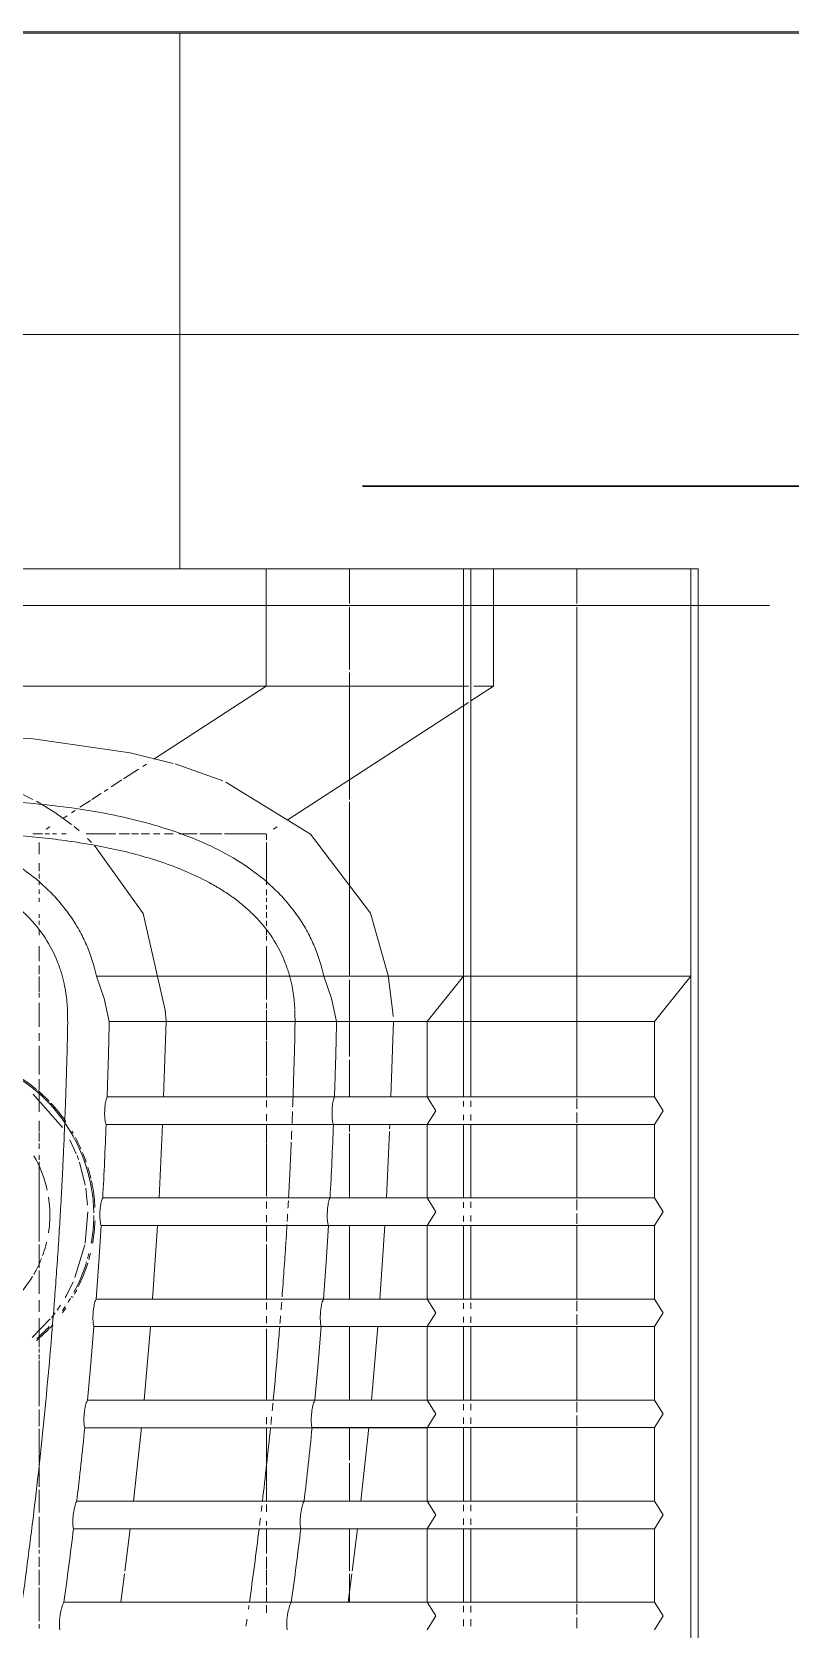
# Model space of a CAD drawing. Header units: millimetres. Extents: x -4000 to 187956, y -58990 to 162485.
# Drawn here: x 2877 to 3127, y 81073 to 81600 of the extents above; entities that cross this region are included whole.
import ezdxf

# ---------------------------------------------------------------- set-up
doc = ezdxf.new("R2010")
doc.units = ezdxf.units.MM
doc.linetypes.add('Grid Line', pattern=[2222.5, 1270, -317.5, 317.5, -317.5])
doc.linetypes.add('Grid Line 12_5mm', pattern=[2150, 1250, -300, 300, -300])
for name, color, linetype, lineweight in [('A-FLOR', 192, 'Continuous', 13), ('A-FLOR-PATT', 8, 'Continuous', 13), ('A-WALL', 113, 'Continuous', 13), ('P-SANR-FIXT', 6, 'Continuous', 9), ('S-GRID', 1, 'Continuous', 30)]:
    doc.layers.add(name, color=color, linetype=linetype, lineweight=lineweight)

# ---------------------------------------------------------------- blocks, each defined once
blk = doc.blocks.new('WCPan-SquattingPan-Vitra-ArkitektSeries-5952 - CMPX502N-V808-0_000')
at = {"layer": 'P-SANR-FIXT', "color": 250}
for p, q in [((250.56, 212.38), (-250.56, 212.38)), ((250.56, 212.38), (250.56, 77.95)), ((129.51, 77.95), (204.51, 77.95)), ((204.51, 77.95), (250.56, 77.95)), ((250.56, 77.95), (238.61, 63.05)), ((238.61, 63.05), (133.65, 63.05)), ((238.61, 38.12), (238.61, 63.05)), ((238.61, 38.12), (133, 38.12)), ((132.67, 29.03), (238.61, 29.03)), ((238.61, 4.77), (238.61, 29.03)), ((238.61, 4.77), (131.54, 4.77)), ((131.02, -4.33), (238.61, -4.33)), ((238.61, -28.59), (238.61, -4.33)), ((238.61, -28.59), (129.37, -28.59)), ((128.66, -37.68), (238.61, -37.68)), ((238.61, -61.94), (238.61, -37.68)), ((238.61, -61.94), (126.53, -61.94)), ((125.63, -71.04), (238.61, -71.04)), ((238.61, -95.3), (238.61, -71.04)), ((238.61, -95.3), (123, -95.3)), ((121.91, -104.39), (238.61, -104.39)), ((238.61, -128.65), (238.61, -104.39)), ((238.61, -128.65), (118.75, -128.65))]:
    blk.add_line(p, q, dxfattribs=at)
at = {"layer": 'P-SANR-FIXT', "color": 254}
for p, q in [((185.5, 212.38), (100, 212.38)), ((185.5, 212.38), (212.95, 212.38)), ((252.96, 212.38), (212.95, 212.38)), ((144.79, 147.23), (145.99, 148.01)), ((134.39, 140.46), (137.89, 142.74)), ((138.41, 143.08), (143.35, 146.29)), ((127.91, 136.25), (131, 138.26)), ((132.06, 138.94), (133.28, 139.74)), ((121.23, 131.9), (122.47, 132.7)), ((124.03, 133.72), (127.5, 135.98)), ((112.91, 126.48), (114.09, 127.25)), ((118.45, 130.09), (119.79, 130.96)), ((108.54, 124.95), (110.37, 124.95)), ((110.55, 118.22), (110.55, 122.09)), ((110.55, 112.66), (110.55, 115.3)), ((110.55, 110.19), (110.55, 111.74)), ((110.55, 108.09), (110.55, 109.41)), ((110.55, 105.19), (110.55, 106.57)), ((110.55, 102.5), (110.55, 103.79)), ((110.55, 97.22), (110.55, 98.43)), ((110.55, 94.98), (110.55, 96.22)), ((110.55, 91.5), (110.55, 93.34)), ((110.55, -90.59), (110.55, -83.11)), ((110.55, -99.03), (110.55, -91.6)), ((110.55, -110.64), (110.55, -100.47)), ((110.55, -112.6), (110.55, -111.39)), ((110.55, -116.92), (110.55, -113.71)), ((110.55, -123.01), (110.55, -117.95)), ((110.55, -134.93), (110.55, -123.75)), ((110.55, -137.32), (110.55, -135.93))]:
    blk.add_line(p, q, dxfattribs=at)
at = {"layer": 'P-SANR-FIXT', "color": 253}
for p, q in [((185.5, 173.73), (185.5, 212.38)), ((212.95, 212.38), (212.95, 200.97)), ((252.96, 212.38), (250.56, 212.38)), ((252.96, 63.24), (252.96, 212.38)), ((212.95, 199.81), (212.95, 179.2)), ((212.95, 178.22), (212.95, 136.25)), ((185.5, 173.73), (-122.39, 173.73)), ((148.41, 149.59), (185.5, 173.73)), ((109.67, 135.7), (113.41, 133.48)), ((115.6, 132.07), (121.25, 128.02)), ((212.95, 135.54), (212.95, 77.95)), ((122.1, 127.34), (123.77, 125.94)), ((126.56, 123.41), (127.89, 122.12)), ((110.55, 82.95), (110.55, 87.84)), ((110.55, 78.63), (110.55, 81.49)), ((110.55, 72.85), (110.55, 77.91)), ((212.95, 76.8), (212.95, 63.24)), ((110.55, 70.91), (110.55, 72.46)), ((110.55, 61.26), (110.55, 69.19)), ((110.55, 56.6), (110.55, 59.16)), ((212.95, 63.05), (212.95, 51.43)), ((252.96, 38.12), (252.96, 63.05)), ((110.55, 45.58), (110.55, 55.03)), ((212.95, 50.35), (212.95, 38.12)), ((110.55, 40.49), (110.55, 43.98)), ((110.55, 36.58), (110.55, 40.1)), ((110.55, 33.19), (110.55, 36.58)), ((252.96, 34.87), (252.96, 36.8)), ((252.96, 30.36), (252.96, 32.29)), ((110.55, 26.74), (110.55, 30.27)), ((110.55, 23.42), (110.55, 26.43)), ((212.95, 29.03), (212.95, 26.74)), ((252.96, 4.77), (252.96, 29.03)), ((110.55, 20.98), (110.55, 22.72)), ((212.95, 26.1), (212.95, 4.77)), ((110.55, 17.41), (110.55, 18.85)), ((252.96, 1.5), (252.96, 3.47)), ((212.95, -4.33), (212.95, -28.59)), ((252.96, -3.01), (252.96, -1.04)), ((252.96, -28.59), (252.96, -4.33)), ((110.55, -20.54), (110.55, -19.11)), ((110.55, -22.2), (110.55, -20.56)), ((110.55, -26.91), (110.55, -22.25)), ((110.55, -32.83), (110.55, -29)), ((252.96, -31.87), (252.96, -29.86)), ((110.55, -38.41), (110.55, -34.88)), ((252.96, -36.39), (252.96, -34.36)), ((110.55, -44.44), (110.55, -38.51)), ((212.95, -37.68), (212.95, -61.94)), ((252.96, -61.94), (252.96, -37.68)), ((110.55, -46.26), (110.55, -45)), ((110.55, -48.42), (110.55, -46.85)), ((110.55, -63.98), (110.55, -48.9)), ((252.96, -65.26), (252.96, -63.18)), ((110.55, -70.49), (110.55, -65.09)), ((252.96, -69.77), (252.96, -67.68)), ((110.55, -82.55), (110.55, -71.47)), ((212.95, -71.04), (212.95, -81.73)), ((252.96, -95.3), (252.96, -71.04)), ((212.95, -82.76), (212.95, -95.3)), ((252.96, -98.65), (252.96, -96.49)), ((212.95, -104.39), (212.95, -118.33)), ((252.96, -103.16), (252.96, -101)), ((252.96, -128.65), (252.96, -104.39)), ((212.95, -119.26), (212.95, -128.65)), ((252.96, -132.04), (252.96, -129.8)), ((252.96, -136.56), (252.96, -134.31))]:
    blk.add_line(p, q, dxfattribs=at)
at = {"layer": 'P-SANR-FIXT', "color": 252}
for p, q in [((113.41, 133.48), (115.6, 132.07)), ((250.56, 63.24), (250.56, 77.95)), ((152.47, 63.09), (151.63, 38.12)), ((250.56, 38.12), (250.56, 63.05)), ((250.56, 34.92), (250.56, 36.75)), ((250.56, 30.42), (250.56, 32.24)), ((151.27, 29.02), (150.15, 4.79)), ((250.56, 4.77), (250.56, 29.03)), ((110.55, -9.6), (110.55, 16.7)), ((250.56, 1.55), (250.56, 3.41)), ((149.63, -4.32), (148.01, -28.61)), ((250.56, -2.96), (250.56, -1.09)), ((250.56, -28.59), (250.56, -4.33)), ((110.55, -18.32), (110.55, -10.59)), ((250.56, -31.83), (250.56, -29.91)), ((250.56, -36.33), (250.56, -34.41)), ((147.31, -37.71), (145.19, -61.94)), ((250.56, -61.94), (250.56, -37.68)), ((250.56, -65.21), (250.56, -63.23)), ((250.56, -69.72), (250.56, -67.73)), ((144.31, -71.03), (141.71, -95.3)), ((250.56, -95.3), (250.56, -71.04)), ((250.56, -98.6), (250.56, -96.54)), ((140.63, -104.4), (138.87, -118.43)), ((250.56, -103.11), (250.56, -101.04)), ((250.56, -128.65), (250.56, -104.39)), ((138.76, -119.27), (137.5, -128.65)), ((250.56, -131.99), (250.56, -129.85)), ((250.56, -136.51), (250.56, -134.35))]:
    blk.add_line(p, q, dxfattribs=at)
at = {"layer": 'P-SANR-FIXT', "color": 253, "flags": 128}
blk.add_lwpolyline([(55.54, 153.68), (65.64, 151.75), (97.11, 142.05), (108.53, 136.34)], dxfattribs=at)
at = {"layer": 'P-SANR-FIXT', "color": 252, "flags": 128}
blk.add_lwpolyline([(128.89, 121.12), (144.85, 98.72), (152.19, 66.81), (152.46, 63.28)], dxfattribs=at)
at = {"layer": 'P-SANR-FIXT', "color": 250, "flags": 128}
for points in [[(133.65, 63.05), (131.99, 70.57), (129.51, 77.95)], [(238.61, 29.03), (241.4, 33.57), (238.61, 38.12)], [(238.61, -4.33), (241.4, 0.22), (238.61, 4.77)], [(129.37, -28.59), (130.24, -16.46), (131.02, -4.33)], [(238.61, -37.68), (241.4, -33.13), (238.61, -28.59)], [(126.53, -61.94), (127.64, -49.82), (128.66, -37.68)], [(238.61, -71.04), (241.4, -66.49), (238.61, -61.94)], [(238.61, -104.39), (241.4, -99.84), (238.61, -95.3)], [(238.61, -137.74), (241.4, -133.2), (238.61, -128.65)]]:
    blk.add_lwpolyline(points, dxfattribs=at)
at = {"layer": 'P-SANR-FIXT', "color": 250}
for points, knots in [([(129.51, 77.95), (128.74, 81.46), (127.07, 86.68), (123.84, 93.23), (120.89, 97.97), (117.48, 102.37), (112.51, 107.69), (105.49, 113.48), (96.06, 119.21), (86.05, 123.75), (75.88, 127.3), (65.19, 130.16), (54.55, 132.3), (45.28, 133.69), (39.49, 134.36), (37.4, 134.58)], [0, 0, 0, 0, 0.0714286, 0.1071429, 0.1428571, 0.1785714, 0.2142857, 0.2857143, 0.3571429, 0.4285714, 0.5, 0.5714286, 0.6428571, 0.7142857, 0.7545724, 0.7545724, 0.7545724, 0.7545724]), ([(37.47, 123.56), (39.35, 123.35), (44.14, 122.78), (51.71, 121.64), (60.17, 120.01), (68.57, 117.97), (76.78, 115.45), (84.8, 112.37), (91.35, 109.16), (96.35, 106.18), (99.91, 103.74), (103.38, 100.99), (107.85, 96.84), (112.84, 90.74), (116.21, 84.15), (117.97, 79.09), (118.88, 75.48), (119.45, 72.3), (119.77, 69.47), (119.93, 66.83), (119.98, 64.71), (119.99, 63.03), (119.99, 62.01), (119.98, 61.16), (119.97, 60.06), (119.93, 58.25), (119.86, 55.26), (119.75, 51.42), (119.64, 47.54), (119.53, 44.03), (119.42, 40.71), (119.29, 36.98), (119.11, 31.92), (118.92, 26.93), (118.73, 22.47), (118.58, 19.03), (118.44, 16.16), (118.31, 13.45), (118.19, 10.96), (118.07, 8.66), (117.96, 6.69), (117.85, 4.57), (117.69, 1.79), (117.49, -1.72), (117.23, -5.98), (116.95, -10.31), (116.66, -14.74), (116.26, -20.61), (115.51, -30.84), (114.35, -45.2), (112.27, -68.07), (109.21, -96.69), (105.5, -125.36), (102.12, -148.02), (99.36, -165), (96.36, -181.94), (93.51, -196.84), (91.28, -207.81), (89.79, -214.88), (88.65, -220.17), (87.48, -225.47), (86.49, -229.85), (85.66, -233.44), (84.91, -236.67), (84.11, -240.05), (83.22, -243.76), (82.25, -247.78), (81.22, -251.94), (80.18, -256.07), (79.26, -259.65), (78.18, -263.8), (76.91, -268.61), (75.82, -272.63), (74.96, -275.78), (74.1, -278.92), (73.15, -282.36), (72.21, -285.67), (71.41, -288.37), (70.37, -291.52), (69.25, -294.43), (68.05, -296.98), (67.13, -298.69), (66.09, -300.32), (64.44, -302.55), (61.91, -305.27), (58.14, -308.26), (54.39, -310.43), (51.04, -311.95), (47.42, -313.32), (42.84, -314.6), (38.95, -315.26), (36.94, -315.51), (36.67, -315.54)], [0.064045, 0.064045, 0.064045, 0.064045, 0.0735294, 0.0882353, 0.1029412, 0.1176471, 0.1323529, 0.1470588, 0.1617647, 0.1691176, 0.1764706, 0.1838235, 0.1911765, 0.2058824, 0.2205882, 0.2279412, 0.2352941, 0.2426471, 0.25, 0.2573529, 0.2647059, 0.2683824, 0.2720588, 0.2738971, 0.2757353, 0.2794118, 0.2830882, 0.2867647, 0.2904412, 0.2922794, 0.2941176, 0.2977941, 0.3014706, 0.3088235, 0.3161765, 0.3235294, 0.3308824, 0.3382353, 0.3455882, 0.3492647, 0.3529412, 0.3566176, 0.3602941, 0.3676471, 0.375, 0.3823529, 0.3897059, 0.3970588, 0.4117647, 0.4411765, 0.4705882, 0.5294118, 0.5882353, 0.6176471, 0.6470588, 0.6764706, 0.7058824, 0.7242647, 0.7334559, 0.7426471, 0.7518382, 0.7610294, 0.765625, 0.7702206, 0.7794118, 0.7886029, 0.7977941, 0.8069853, 0.8115809, 0.8161765, 0.8207721, 0.8253676, 0.8299632, 0.832261, 0.8345588, 0.8391544, 0.84375, 0.8483456, 0.8529412, 0.8621324, 0.8667279, 0.8713235, 0.8759191, 0.8805147, 0.8897059, 0.8988971, 0.9080882, 0.9126838, 0.9172794, 0.9264706, 0.9356618, 0.9370962, 0.9370962, 0.9370962, 0.9370962]), ([(133, 38.12), (133.02, 38.49), (133.05, 39.59), (133.13, 41.91), (133.21, 44.37), (133.3, 47.23), (133.41, 50.94), (133.53, 55.18), (133.61, 58.72), (133.65, 60.9), (133.65, 62.09), (133.65, 62.73), (133.65, 63.05)], [0, 0, 0, 0, 0.125, 0.25, 0.3125, 0.375, 0.5, 0.625, 0.75, 0.875, 0.9375, 1, 1, 1, 1]), ([(133, 38.12), (132.92, 37.97), (132.77, 37.58), (132.49, 36.52), (132.24, 34.77), (132.15, 32.41), (132.3, 30.29), (132.53, 29.34), (132.67, 29.03)], [0, 0, 0, 0, 0.1, 0.2, 0.4, 0.6, 0.8, 1, 1, 1, 1]), ([(131.54, 4.77), (131.46, 4.61), (131.3, 4.22), (131.07, 3.43), (130.89, 2.48), (130.69, 1.04), (130.57, -0.93), (130.67, -3.06), (130.88, -4.01), (131.02, -4.33)], [0, 0, 0, 0, 0.1, 0.2, 0.3, 0.4, 0.6, 0.8, 1, 1, 1, 1]), ([(129.37, -28.59), (129.28, -28.74), (129.12, -29.13), (128.88, -29.92), (128.67, -30.87), (128.44, -32.31), (128.29, -34.28), (128.34, -36.41), (128.54, -37.37), (128.66, -37.68)], [0, 0, 0, 0, 0.1, 0.2, 0.3, 0.4, 0.6, 0.8, 1, 1, 1, 1]), ([(126.53, -61.94), (126.43, -62.1), (126.26, -62.48), (126, -63.27), (125.78, -64.22), (125.52, -65.66), (125.32, -67.62), (125.34, -69.76), (125.51, -70.72), (125.63, -71.04)], [0, 0, 0, 0, 0.1, 0.2, 0.3, 0.4, 0.6, 0.8, 1, 1, 1, 1]), ([(123, -95.3), (122.9, -95.45), (122.72, -95.84), (122.45, -96.62), (122.2, -97.57), (121.92, -99), (121.68, -100.97), (121.65, -103.11), (121.8, -104.07), (121.91, -104.39)], [0, 0, 0, 0, 0.1, 0.2, 0.3, 0.4, 0.6, 0.8, 1, 1, 1, 1]), ([(118.75, -128.65), (118.65, -128.81), (118.46, -129.19), (118.17, -129.97), (117.9, -130.92), (117.66, -131.99), (117.47, -133.13), (117.28, -134.67), (117.21, -136.46), (117.34, -137.43), (117.45, -137.74)], [0, 0, 0, 0, 0.1, 0.2, 0.3, 0.4, 0.5, 0.6, 0.8, 1, 1, 1, 1])]:
    blk.add_open_spline(points, degree=3, knots=knots, dxfattribs=at)
for points in [[(131.54, 4.77), (131.77, 8.86), (132.17, 16.89), (132.51, 24.93), (132.67, 29.03)], [(123, -95.3), (123.47, -91.26), (124.37, -83.17), (125.22, -75.08), (125.63, -71.04)], [(118.75, -128.65), (119.31, -124.61), (120.4, -116.53), (121.42, -108.44), (121.91, -104.39)]]:
    blk.add_open_spline(points, degree=3, dxfattribs=at)
blk = doc.blocks.new('CMF2_NHAXUONG_A_rvt-1-0_000')
at = {"layer": 'A-FLOR-PATT', "lineweight": 9}
h = blk.add_hatch(dxfattribs=at)
h.set_pattern_fill('FP_26', color=252, style=0, pattern_type=2)
h.set_pattern_definition([(270, (159525.1, 137899.7), (600, 4e-14), []), (0, (159525.1, 137899.7), (0, 600), [])])
h.paths.add_polyline_path([(153350, 499.64), (154799.88, 499.64), (154799.88, 5749.54), (153550, 5749.54), (153550, 4899.28), (153349.79, 4899.28), (153349.99, 751.94)])
h.paths.add_polyline_path([(160850.16, 499.64), (165000, 499.64), (165000, 999.28), (165499.79, 999.28), (165499.79, 1749.49), (160850.16, 1749.49), (160850.16, 751.94)])
h.paths.add_polyline_path([(161612.4, 692.63), (161106.49, 692.63), (161106.49, 1295.25), (161612.4, 1295.25), (161612.4, 751.94)])
h.paths.add_polyline_path([(162656.18, 692.63), (162150.27, 692.63), (162150.27, 1295.25), (162656.18, 1295.25), (162656.18, 751.94)])
h.paths.add_polyline_path([(164268.71, 692.63), (164268.71, 1295.25), (164774.62, 1295.25), (164774.62, 692.63)])
h.paths.add_polyline_path([(163221.93, 692.63), (163221.93, 1295.25), (163727.84, 1295.25), (163727.84, 692.63)])
h.paths.add_polyline_path([(153537.16, 761.69), (153537.16, 1267.6), (154139.79, 1267.6), (154139.79, 761.69), (153612.16, 761.69)])
h.paths.add_polyline_path([(153537.16, 1846.69), (153537.16, 2352.6), (154139.79, 2352.6), (154139.79, 1846.69), (153612.16, 1846.69)])
h.paths.add_polyline_path([(154139.79, 2871.7), (153537.16, 2871.7), (153537.16, 3377.61), (154139.79, 3377.61), (154139.79, 2942)])
h.paths.add_polyline_path([(162682.15, 3699.39), (165499.79, 3699.39), (165499.79, 4949.58), (162649.89, 4949.58), (162649.89, 3699.39)])
h.paths.add_polyline_path([(154139.79, 3896.7), (153537.16, 3896.7), (153537.16, 4402.61), (154139.79, 4402.04), (154139.79, 3964.03)])
h.paths.add_polyline_path([(163957.63, 4154.6), (163821.93, 4154.6), (163821.93, 4757.22), (164327.84, 4757.22), (164327.84, 4154.6), (164099.33, 4154.6)])
h.paths.add_polyline_path([(164771.93, 4154.6), (164771.93, 4757.22), (165277.84, 4757.22), (165277.84, 4154.6), (164949.66, 4154.6)])
h.paths.add_polyline_path([(153895.61, 4921.7), (153737.16, 4921.7), (153737.16, 5427.61), (154339.79, 5427.61), (154339.79, 4921.7), (154179.05, 4921.7)])
h.paths.add_polyline_path([(78549.79, 5349.52), (80774.79, 5349.52), (80774.79, 6362.02), (78549.79, 6362.02), (78549.79, 5424.09)])
h.paths.add_polyline_path([(80974.79, 5349.52), (82224.79, 5349.52), (82224.79, 7249.52), (80974.79, 7249.52), (80974.79, 5424.09)])
h.paths.add_polyline_path([(80587.16, 5565.67), (79984.54, 5565.67), (79984.54, 6071.58), (80587.16, 6071.58), (80587.16, 5716.1)])
h.paths.add_polyline_path([(81335.71, 5565.67), (81163.49, 5565.67), (81163.49, 6071.58), (81766.12, 6071.58), (81766.12, 5565.67), (81619.15, 5565.67)])
h.paths.add_polyline_path([(81163.49, 6528.17), (81163.49, 7034.08), (81766.12, 7034.08), (81766.12, 6528.17), (81619.15, 6528.17)])
h.paths.add_polyline_path([(556.14, 15799.64), (4199.78, 15799.64), (4199.78, 17049.64), (499.79, 17049.64), (499.79, 15799.64)])
h.paths.add_polyline_path([(1621.83, 15990.17), (1621.83, 16592.79), (2127.74, 16592.79), (2127.74, 15990.17), (1689.88, 15990.17)])
h.paths.add_polyline_path([(2681.91, 15990.17), (2546.83, 15990.17), (2546.83, 16592.79), (3052.74, 16592.79), (3052.74, 15990.17), (2823.63, 15990.17)])
h.paths.add_polyline_path([(3673.95, 15990.17), (3471.83, 15990.17), (3471.83, 16592.79), (3977.74, 16592.79), (3977.74, 15990.17), (3815.66, 15990.17)])
h.paths.add_polyline_path([(4199.78, 18499.58), (4199.78, 19749.58), (499.79, 19749.58), (499.79, 18499.58), (3957.38, 18499.58)])
h.paths.add_polyline_path([(2546.83, 18954.69), (2546.83, 19557.32), (3052.74, 19557.32), (3052.74, 18954.69), (2823.63, 18954.69)])
h.paths.add_polyline_path([(1973.32, 18954.69), (1621.83, 18954.69), (1621.83, 19557.32), (2127.74, 19557.32), (2127.74, 18954.69)])
h.paths.add_polyline_path([(1202.74, 18954.69), (696.83, 18954.69), (696.83, 19557.32), (1202.74, 19557.32), (1202.74, 19148.52)])
h.paths.add_polyline_path([(1689.88, 19949.58), (4199.78, 19949.58), (4199.78, 21199.58), (499.79, 21199.58), (499.79, 19949.58), (1123.01, 19949.58)])
h.paths.add_polyline_path([(696.83, 20137.56), (696.83, 20740.19), (1202.74, 20740.19), (1202.74, 20137.56), (839.57, 20137.56)])
h.paths.add_polyline_path([(3471.83, 20137.56), (3471.83, 20740.19), (3977.74, 20740.19), (3977.74, 20137.56), (3673.95, 20137.56)])
h.paths.add_polyline_path([(2127.74, 20137.56), (1621.83, 20137.56), (1621.83, 20740.19), (2127.74, 20740.19), (2127.74, 20170.56)])
h.paths.add_polyline_path([(3052.74, 20137.56), (2546.83, 20137.56), (2546.83, 20740.19), (3052.74, 20740.19), (3052.74, 20170.56)])
h.paths.add_polyline_path([(163249.04, 76099.64), (165500.21, 76099.64), (165500.21, 77349.64), (161850.21, 77349.64), (161850.21, 76099.64), (162682.15, 76099.64)])
h.paths.add_polyline_path([(1689.88, 76099.64), (4149.79, 76099.64), (4149.79, 77349.64), (499.79, 77349.64), (499.79, 76099.64), (1123.01, 76099.64)])
h.paths.add_polyline_path([(2590.58, 76552.26), (2590.58, 77154.88), (3096.49, 77154.88), (3096.49, 76552.26), (2681.91, 76552.26)])
h.paths.add_polyline_path([(1831.6, 76552.26), (1653.08, 76552.26), (1653.08, 77154.88), (2158.99, 77154.88), (2158.99, 76552.26), (1973.32, 76552.26)])
h.paths.add_polyline_path([(715.58, 76552.26), (715.58, 77154.88), (1221.49, 77154.88), (1221.49, 76552.26), (839.57, 76552.26)])
h.paths.add_polyline_path([(3815.66, 76552.26), (3528.08, 76552.26), (3528.08, 77154.88), (4033.99, 77154.88), (4033.99, 76552.26), (3957.38, 76552.26)])
h.paths.add_polyline_path([(163957.63, 76557.26), (163881.01, 76557.26), (163881.01, 77159.88), (164386.92, 77159.88), (164386.92, 76557.26), (164099.33, 76557.26)])
h.paths.add_polyline_path([(165091.39, 76557.26), (164797.26, 76557.26), (164797.26, 77159.88), (165303.17, 77159.88), (165303.17, 76557.26), (165233.11, 76557.26)])
h.paths.add_polyline_path([(162257, 76557.26), (162047.26, 76557.26), (162047.26, 77159.88), (162553.17, 77159.88), (162553.17, 76557.26), (162398.7, 76557.26)])
h.paths.add_polyline_path([(162968.51, 76557.26), (162968.51, 77159.88), (163474.42, 77159.88), (163474.42, 76557.26), (163107.31, 76557.26)])
h.paths.add_polyline_path([(499.79, 77549.64), (4149.79, 77549.64), (4149.79, 78799.69), (499.79, 78799.69), (499.79, 77842.41)])
h.paths.add_polyline_path([(165500.21, 77549.64), (165500.21, 78799.64), (161850.21, 78799.64), (161850.21, 77549.64), (164949.66, 77549.64)])
h.paths.add_polyline_path([(715.58, 77737.63), (715.58, 78340.25), (1221.49, 78340.25), (1221.49, 77737.63), (839.57, 77737.63)])
h.paths.add_polyline_path([(1653.08, 77737.63), (1653.08, 78340.25), (2158.99, 78340.25), (2158.99, 77737.63), (1689.88, 77737.63)])
h.paths.add_polyline_path([(2590.58, 77737.63), (2590.58, 78340.25), (3096.49, 78340.25), (3096.49, 77737.63), (2681.91, 77737.63)])
h.paths.add_polyline_path([(165233.11, 77742.62), (164778.51, 77742.62), (164778.51, 78345.25), (165284.42, 78345.25), (165284.42, 77742.62)])
h.paths.add_polyline_path([(162903.51, 77742.62), (162903.51, 78345.25), (163409.42, 78345.25), (163409.42, 77742.62), (162965.59, 77742.62)])
h.paths.add_polyline_path([(164346.92, 77742.62), (163841.01, 77742.62), (163841.01, 78345.25), (164346.92, 78345.25), (164346.92, 77842.41)])
h.paths.add_polyline_path([(161850.21, 80349.64), (165500.21, 80349.64), (165499.79, 81099.2), (165000, 81099.2), (165000, 81599.64), (161850.21, 81599.64), (161850.21, 80762.51)])
h.paths.add_polyline_path([(4149.79, 80349.64), (4149.79, 81599.55), (1000, 81599.55), (1000, 81099.2), (499.79, 81099.2), (500, 80350.4), (3957.38, 80349.68)])
h.paths.add_polyline_path([(163107.31, 80794.78), (162972.26, 80794.78), (162972.26, 81397.4), (163478.17, 81397.4), (163478.17, 80794.78), (163249.04, 80794.78)])
h.paths.add_polyline_path([(164398.17, 80794.78), (163892.26, 80794.78), (163892.26, 81397.4), (164398.17, 81397.4), (164398.17, 81054.52)])
h.paths.add_polyline_path([(162556.92, 80806.9), (162051.01, 80806.9), (162051.01, 81409.52), (162556.92, 81409.52), (162556.92, 80908.51)])
h.paths.add_polyline_path([(2965.35, 80820.03), (2515.58, 80820.03), (2515.58, 81422.65), (3021.49, 81422.65), (3021.49, 80820.03)])
h.paths.add_polyline_path([(1973.32, 80820.03), (1595.58, 80820.03), (1595.58, 81422.65), (2101.49, 81422.65), (2101.49, 80820.03)])
h.paths.add_polyline_path([(3448.08, 80820.03), (3448.08, 81422.65), (3953.99, 81422.65), (3953.99, 80820.03), (3532.22, 80820.03)])
h.paths.add_polyline_path([(85450, 134849.41), (87450, 134849.41), (87450, 135849.41), (85450, 135849.41), (85450, 135076.24)])
h.paths.add_polyline_path([(83319.78, 134849.41), (85250, 134849.41), (85250, 135849.41), (83250, 135849.41), (83250, 134849.41)])
h.paths.add_polyline_path([(85020.39, 135046.45), (84644.32, 135046.45), (84644.32, 135552.36), (85246.95, 135552.36), (85246.95, 135046.45)])
h.paths.add_polyline_path([(85862.19, 135048.95), (85862.19, 135554.86), (86464.82, 135554.86), (86464.82, 135048.95), (86154.14, 135048.95)])
h.paths.add_polyline_path([(11893.62, 135099.65), (12449.79, 135099.65), (12449.79, 140699.64), (11199.68, 140699.64), (11199.68, 135099.65), (11326.75, 135099.65)])
h.paths.add_polyline_path([(153549.79, 135099.75), (154799.68, 135099.75), (154799.68, 140699.64), (153549.79, 140699.64), (153549.79, 136244.28)])
h.paths.add_polyline_path([(11659.54, 135313.72), (11659.54, 135819.63), (12262.16, 135819.63), (12262.16, 135313.72), (11893.62, 135313.72)])
h.paths.add_polyline_path([(153895.61, 135313.72), (153742.07, 135313.72), (153742.07, 135819.63), (154344.69, 135819.63), (154344.69, 135313.72), (154037.33, 135313.72)])
h.paths.add_polyline_path([(163815.91, 135999.54), (165500.12, 135999.54), (165500.12, 137249.82), (162649.79, 137249.82), (162649.79, 135999.54)])
h.paths.add_polyline_path([(2823.63, 135999.54), (3349.79, 135999.54), (3349.79, 137249.81), (499.88, 137249.81), (499.88, 135999.54), (1689.88, 135999.54)])
h.paths.add_polyline_path([(1671.83, 136187.79), (1671.83, 136790.41), (2177.74, 136790.41), (2177.74, 136187.79), (1689.88, 136187.79)])
h.paths.add_polyline_path([(721.83, 136187.79), (721.83, 136790.41), (1227.74, 136790.41), (1227.74, 136187.79)])
h.paths.add_polyline_path([(164771.83, 136192.96), (164771.83, 136795.59), (165277.74, 136795.59), (165277.74, 136192.96), (164949.66, 136192.96)])
h.paths.add_polyline_path([(163821.83, 136192.96), (163821.83, 136795.59), (164327.74, 136795.59), (164327.74, 136192.96)])
h.paths.add_polyline_path([(12177.05, 136247.06), (11659.54, 136247.06), (11659.54, 136752.97), (12262.16, 136752.97), (12262.16, 136247.06)])
h.paths.add_polyline_path([(154037.33, 136247.06), (153742.07, 136247.06), (153742.07, 136752.97), (154344.69, 136752.97), (154344.69, 136247.06), (154179.05, 136247.06)])
h.paths.add_polyline_path([(12177.05, 137180.39), (11659.54, 137180.39), (11659.54, 137686.3), (12262.16, 137686.3), (12262.16, 137180.39)])
h.paths.add_polyline_path([(154179.05, 137180.39), (153742.07, 137180.39), (153742.07, 137686.3), (154344.69, 137686.3), (154344.69, 137180.39)])
h.paths.add_polyline_path([(12262.16, 138113.72), (11659.54, 138113.72), (11659.54, 138619.63), (12262.16, 138619.63), (12262.16, 138288.34)])
h.paths.add_polyline_path([(154344.69, 138113.72), (153742.07, 138113.72), (153742.07, 138619.63), (154344.69, 138619.63), (154344.69, 138142.34)])
h.paths.add_polyline_path([(12262.16, 139047.05), (11659.54, 139047.05), (11659.54, 139552.96), (12262.16, 139552.96), (12262.16, 139164.37)])
h.paths.add_polyline_path([(154179.05, 139047.05), (153742.07, 139047.05), (153742.07, 139552.96), (154344.69, 139552.96), (154344.69, 139047.05)])
h.paths.add_polyline_path([(165500.37, 139449.5), (165500.37, 140699.66), (161049.79, 140699.66), (161049.79, 139449.5), (164949.66, 139449.5)])
h.paths.add_polyline_path([(499.79, 139449.73), (4949.79, 139449.74), (4949.79, 139699.28), (4900, 139699.28), (4900, 140699.64), (1000, 140699.64), (1000, 140199.28), (499.79, 140199.28)])
h.paths.add_polyline_path([(161690.13, 139909.76), (161331.63, 139909.76), (161331.63, 140512.38), (161837.54, 140512.38), (161837.54, 139909.76), (161831.85, 139909.76)])
h.paths.add_polyline_path([(163390.76, 139909.76), (163287.88, 139909.76), (163287.88, 140512.38), (163793.79, 140512.38), (163793.79, 139909.76), (163532.48, 139909.76)])
h.paths.add_polyline_path([(162812.75, 139909.76), (162306.83, 139909.76), (162306.83, 140512.38), (162812.75, 140512.38), (162812.75, 140040.4)])
h.paths.add_polyline_path([(164777.52, 139909.76), (164271.61, 139909.76), (164271.61, 140512.38), (164777.52, 140512.38), (164777.52, 140040.4)])
h.paths.add_polyline_path([(1727.96, 139915.76), (1222.05, 139915.76), (1222.05, 140518.38), (1727.96, 140518.38), (1727.96, 140040.4)])
h.paths.add_polyline_path([(3181.83, 139915.76), (3181.83, 140518.38), (3687.74, 140518.38), (3687.74, 139915.76), (3248.79, 139915.76)])
h.paths.add_polyline_path([(2398.48, 139915.76), (2171.83, 139915.76), (2171.83, 140518.38), (2677.74, 140518.38), (2677.74, 139915.76), (2540.2, 139915.76)])
h.paths.add_polyline_path([(4171.83, 139915.76), (4171.83, 140518.38), (4677.74, 140518.38), (4677.74, 139915.76), (4240.82, 139915.76)])
h.paths.add_polyline_path([(12262.16, 139980.38), (11659.54, 139980.38), (11659.54, 140486.29), (12262.16, 140486.29), (12262.16, 140040.4)])
h.paths.add_polyline_path([(154344.69, 139980.38), (153742.07, 139980.38), (153742.07, 140486.29), (154344.69, 140486.29), (154344.69, 140040.4)])
at = {"layer": 'A-FLOR', "color": 93, "lineweight": 15}
for p, q in [((2325, 81599.55), (3225, 81599.55)), ((3021.49, 81288.22), (3021.49, 81273.51)), ((3021.49, 81273.33), (3021.49, 81248.4)), ((3021.49, 81247.07), (3021.49, 81245.15)), ((3021.49, 81242.57), (3021.49, 81240.64)), ((3021.49, 81239.3), (3021.49, 81215.04)), ((3021.49, 81213.74), (3021.49, 81211.78)), ((3021.49, 81209.24), (3021.49, 81207.27)), ((3021.49, 81205.95), (3021.49, 81181.69)), ((3021.49, 81180.41), (3021.49, 81178.4)), ((3021.49, 81175.91), (3021.49, 81173.89)), ((3021.49, 81172.59), (3021.49, 81148.33)), ((3021.49, 81147.1), (3021.49, 81145.02)), ((3021.49, 81142.59), (3021.49, 81140.5)), ((3021.49, 81139.24), (3021.49, 81114.98)), ((3021.49, 81113.78), (3021.49, 81111.63)), ((3021.49, 81109.28), (3021.49, 81107.11)), ((3021.49, 81105.88), (3021.49, 81081.62)), ((3021.49, 81080.47), (3021.49, 81078.24)), ((3021.49, 81075.97), (3021.49, 81073.72))]:
    blk.add_line(p, q, dxfattribs=at)
at = {"layer": 'A-FLOR', "color": 94, "lineweight": 15}
for p, q in [((3225, 81599.55), (2325, 81599.55)), ((2515.58, 81422.65), (3021.49, 81422.65)), ((3021.49, 81422.65), (3021.49, 81288.22))]:
    blk.add_line(p, q, dxfattribs=at)
at = {"layer": 'A-FLOR', "color": 71, "lineweight": 15}
for p, q in [((3021.49, 81422.65), (2868.54, 81422.65)), ((3021.49, 81273.51), (3021.49, 81422.65)), ((3021.49, 81248.4), (3021.49, 81273.33)), ((3021.49, 81245.15), (3021.49, 81247.07)), ((3021.49, 81240.64), (3021.49, 81242.57)), ((3021.49, 81215.04), (3021.49, 81239.3)), ((3021.49, 81211.78), (3021.49, 81213.74)), ((3021.49, 81207.27), (3021.49, 81209.24)), ((3021.49, 81181.69), (3021.49, 81205.95)), ((3021.49, 81178.4), (3021.49, 81180.41)), ((3021.49, 81173.89), (3021.49, 81175.91)), ((3021.49, 81148.33), (3021.49, 81172.59)), ((3021.49, 81145.02), (3021.49, 81147.1)), ((3021.49, 81140.5), (3021.49, 81142.59)), ((3021.49, 81114.98), (3021.49, 81139.24)), ((3021.49, 81111.63), (3021.49, 81113.78)), ((3021.49, 81107.11), (3021.49, 81109.28)), ((3021.49, 81081.62), (3021.49, 81105.88)), ((3021.49, 81078.24), (3021.49, 81080.47)), ((3021.49, 81073.72), (3021.49, 81075.97))]:
    blk.add_line(p, q, dxfattribs=at)
at = {"layer": 'A-WALL', "color": 90, "lineweight": 15}
blk.add_line((1000, 81599.91), (4150, 81599.91), dxfattribs=at)
at = {"layer": 'A-WALL', "color": 35, "lineweight": 15}
blk.add_line((2325, 81599.91), (3225, 81599.91), dxfattribs=at)
at = {"layer": 'P-SANR-FIXT', "color": 250}
for p, q in [((3094.1, 81422.65), (2592.98, 81422.65)), ((3094.1, 81422.65), (3094.1, 81288.22)), ((2973.04, 81288.22), (3094.1, 81288.22)), ((3094.1, 81288.22), (3082.15, 81273.33)), ((3094.1, 80895.95), (3094.1, 81288.22)), ((3082.15, 81273.33), (2977.19, 81273.33)), ((3082.15, 81248.4), (3082.15, 81273.33)), ((3082.15, 81248.4), (2976.54, 81248.4)), ((2976.21, 81239.3), (3082.15, 81239.3)), ((3082.15, 81215.04), (3082.15, 81239.3)), ((3082.15, 81215.04), (2975.08, 81215.04)), ((2974.55, 81205.95), (3082.15, 81205.95)), ((3082.15, 81181.69), (3082.15, 81205.95)), ((3082.15, 81181.69), (2972.91, 81181.69)), ((2972.2, 81172.59), (3082.15, 81172.59)), ((3082.15, 81148.33), (3082.15, 81172.59)), ((3082.15, 81148.33), (2970.06, 81148.33)), ((2969.17, 81139.24), (3082.15, 81139.24)), ((3082.15, 81114.98), (3082.15, 81139.24)), ((3082.15, 81114.98), (2966.53, 81114.98)), ((2965.45, 81105.88), (3082.15, 81105.88)), ((3082.15, 81081.62), (3082.15, 81105.88)), ((3082.15, 81081.62), (2962.28, 81081.62))]:
    blk.add_line(p, q, dxfattribs=at)
at = {"layer": 'P-SANR-FIXT', "color": 254}
for p, q in [((3029.04, 81422.65), (2868.54, 81422.65)), ((3029.04, 81422.65), (3056.49, 81422.65)), ((3096.49, 81422.65), (3056.49, 81422.65)), ((2877.08, 81335.22), (2878.91, 81335.22)), ((2878.98, 81335.22), (2880.18, 81335.22)), ((2881.13, 81335.22), (2882.5, 81335.22)), ((2883.56, 81335.22), (2884.79, 81335.22)), ((2886.52, 81335.22), (2888.04, 81335.22)), ((2894.63, 81335.22), (2896.45, 81335.22)), ((2896.5, 81335.22), (2902.64, 81335.22)), ((2905.57, 81335.22), (2908.95, 81335.22)), ((2912.76, 81335.22), (2915.53, 81335.22)), ((2916.82, 81335.22), (2918.89, 81335.22)), ((2920.48, 81335.22), (2923.36, 81335.22)), ((2925.16, 81335.22), (2931.3, 81335.22)), ((2932.09, 81335.22), (2939.39, 81335.22)), ((2940.27, 81335.22), (2953.98, 81335.22)), ((2954.09, 81333.29), (2954.09, 81335.18)), ((2956.44, 81336.75), (2957.63, 81337.53)), ((2954.09, 81327.16), (2954.09, 81332.38)), ((2954.09, 81318.36), (2954.09, 81327.12)), ((2954.09, 81314.99), (2954.09, 81316.85)), ((2954.09, 81312.77), (2954.09, 81314.06)), ((2954.09, 81310.21), (2954.09, 81311.65)), ((2954.09, 81307.5), (2954.09, 81309.36)), ((2954.09, 81304.9), (2954.09, 81306.49)), ((2954.09, 81301.77), (2954.09, 81303.76)), ((2954.09, 81300.05), (2954.09, 81301.44)), ((2954.09, 81114.98), (2954.09, 81127.16)), ((2954.09, 81111.49), (2954.09, 81113.87)), ((2954.09, 81106.96), (2954.09, 81108.38)), ((2954.09, 81097.68), (2954.09, 81105.88)), ((2954.09, 81092.65), (2954.09, 81096.56)), ((2954.09, 81087.26), (2954.09, 81092.32)), ((2954.09, 81081.62), (2954.09, 81086.52)), ((2954.09, 81078.1), (2954.09, 81080.62))]:
    blk.add_line(p, q, dxfattribs=at)
at = {"layer": 'P-SANR-FIXT', "color": 253}
for p, q in [((3029.04, 81384.01), (3029.04, 81422.65)), ((3056.49, 81422.65), (3056.49, 81411.24)), ((3096.49, 81422.65), (3094.1, 81422.65)), ((3056.49, 81410.09), (3056.49, 81273.51)), ((3020.8, 81384.01), (2658.83, 81384.01)), ((3021.49, 81379.09), (3029.04, 81384.01)), ((3029.04, 81384.01), (3022.48, 81384.01)), ((2960.96, 81339.7), (3020.71, 81378.58)), ((2923.98, 81358.32), (2939.75, 81352.72)), ((2902.64, 81335.22), (2904.41, 81335.22)), ((2909.57, 81335.22), (2911.92, 81335.22)), ((2954.09, 81288.63), (2954.09, 81298.12)), ((2954.09, 81280.57), (2954.09, 81288.22)), ((2954.09, 81277.6), (2954.09, 81279.46)), ((2954.09, 81273.51), (2954.09, 81277.07)), ((2954.09, 81267.2), (2954.09, 81273.33)), ((2996, 81273.36), (2995.17, 81248.39)), ((3056.49, 81273.33), (3056.49, 81248.4)), ((2954.09, 81255.24), (2954.09, 81266.87)), ((2954.09, 81248.4), (2954.09, 81254.84)), ((2954.09, 81244.99), (2954.09, 81247.24)), ((3056.49, 81247.84), (3056.49, 81244.43)), ((2954.09, 81240.54), (2954.09, 81242.72)), ((3056.49, 81243.27), (3056.49, 81239.87)), ((2889.2, 81234.28), (2891.38, 81229.64)), ((2954.09, 81233.25), (2954.09, 81239.3)), ((2994.72, 81237.01), (2993.69, 81215.06)), ((2994.81, 81239.3), (2994.75, 81237.88)), ((3056.49, 81239.3), (3056.49, 81215.04)), ((2891.61, 81229.09), (2892.1, 81227.76)), ((2954.09, 81221.09), (2954.09, 81232.99)), ((2892.4, 81226.9), (2894.33, 81219.24)), ((2954.09, 81215.64), (2954.09, 81221.05)), ((2954.09, 81211.62), (2954.09, 81213.9)), ((3056.49, 81214.49), (3056.49, 81211.07)), ((2895.13, 81210.43), (2894.3, 81200.12)), ((2954.09, 81207.1), (2954.09, 81209.39)), ((3056.49, 81209.93), (3056.49, 81206.51)), ((2954.09, 81200.68), (2954.09, 81205.95)), ((2993.17, 81205.96), (2991.55, 81181.67)), ((3056.49, 81205.95), (3056.49, 81181.69)), ((2894.21, 81199.61), (2890.93, 81188.75)), ((2954.09, 81181.69), (2954.09, 81199.69)), ((2890.32, 81187.35), (2888.21, 81183.07)), ((2886.18, 81179.68), (2885.02, 81177.99)), ((2954.09, 81178.25), (2954.09, 81180.57)), ((3056.49, 81181.15), (3056.49, 81177.71)), ((3056.49, 81176.59), (3056.49, 81173.14)), ((2954.09, 81173.73), (2954.09, 81176.06)), ((2954.09, 81148.33), (2954.09, 81171.86)), ((2990.84, 81172.57), (2988.73, 81148.34)), ((3056.49, 81172.59), (3056.49, 81148.33)), ((3056.49, 81147.81), (3056.49, 81144.34)), ((2954.09, 81140.35), (2954.09, 81142.73)), ((3056.49, 81143.25), (3056.49, 81139.77)), ((2954.09, 81127.52), (2954.09, 81139.24)), ((2987.85, 81139.25), (2985.24, 81114.97)), ((3056.49, 81139.24), (3056.49, 81114.98)), ((3056.49, 81114.47), (3056.49, 81110.97)), ((3056.49, 81109.91), (3056.49, 81106.4)), ((2984.17, 81105.87), (2982.41, 81091.85)), ((3056.49, 81105.88), (3056.49, 81081.62)), ((2982.3, 81091), (2981.04, 81081.62)), ((3056.49, 81081.14), (3056.49, 81077.6)), ((3056.49, 81076.58), (3056.49, 81073.03))]:
    blk.add_line(p, q, dxfattribs=at)
at = {"layer": 'P-SANR-FIXT', "color": 252}
for p, q in [((3096.49, 80820.03), (3096.49, 81422.65)), ((2877.1, 81249.26), (2886.85, 81238.3)), ((2884.43, 81177.18), (2883.14, 81175.52)), ((2882.8, 81175.11), (2876.85, 81168.99))]:
    blk.add_line(p, q, dxfattribs=at)
at = {"layer": 'P-SANR-FIXT', "color": 50}
blk.add_line((2888.21, 81183.07), (2887.7, 81182.16), dxfattribs=at)
at = {"layer": 'P-SANR-FIXT', "color": 253, "flags": 128}
for points in [[(2843.54, 81367.95), (2876.41, 81366.67), (2909.17, 81362.02), (2923.34, 81358.5)], [(2940.65, 81352.32), (2968.59, 81335.08), (2988.39, 81309), (2994.25, 81288.52)], [(2994.25, 81288.52), (2995.72, 81277.09), (2995.91, 81274.92)], [(2894.49, 81218.23), (2894.5, 81218.22), (2895.06, 81212.63)]]:
    blk.add_lwpolyline(points, dxfattribs=at)
at = {"layer": 'P-SANR-FIXT', "color": 250, "flags": 128}
for points in [[(2977.19, 81273.33), (2975.53, 81280.84), (2973.04, 81288.22)], [(3082.15, 81239.3), (3084.94, 81243.85), (3082.15, 81248.4)], [(3082.15, 81205.95), (3084.94, 81210.49), (3082.15, 81215.04)], [(2972.91, 81181.69), (2973.77, 81193.81), (2974.55, 81205.95)], [(3082.15, 81172.59), (3084.94, 81177.14), (3082.15, 81181.69)], [(2970.06, 81148.33), (2971.18, 81160.46), (2972.2, 81172.59)], [(3082.15, 81139.24), (3084.94, 81143.79), (3082.15, 81148.33)], [(3082.15, 81105.88), (3084.94, 81110.43), (3082.15, 81114.98)], [(3082.15, 81072.53), (3084.94, 81077.08), (3082.15, 81081.62)]]:
    blk.add_lwpolyline(points, dxfattribs=at)
at = {"layer": 'P-SANR-FIXT', "color": 250}
for points, knots in [([(2973.04, 81288.22), (2972.28, 81291.73), (2970.61, 81296.95), (2967.38, 81303.51), (2964.42, 81308.24), (2961.02, 81312.64), (2956.04, 81317.96), (2949.03, 81323.75), (2939.6, 81329.48), (2929.59, 81334.03), (2919.42, 81337.57), (2908.72, 81340.43), (2898.09, 81342.58), (2887.23, 81344.2), (2876.07, 81345.39), (2861.21, 81346.42), (2850.34, 81346.65), (2843.54, 81346.65)], [0, 0, 0, 0, 0.071429, 0.107143, 0.142857, 0.178571, 0.214286, 0.285714, 0.357143, 0.428571, 0.5, 0.571429, 0.642857, 0.714286, 0.785714, 0.857143, 1, 1, 1, 1]), ([(2976.54, 81248.4), (2976.55, 81248.76), (2976.59, 81249.86), (2976.67, 81252.18), (2976.75, 81254.64), (2976.84, 81257.51), (2976.95, 81261.21), (2977.06, 81265.45), (2977.15, 81268.99), (2977.18, 81271.17), (2977.19, 81272.37), (2977.19, 81273), (2977.19, 81273.33)], [0, 0, 0, 0, 0.125, 0.25, 0.3125, 0.375, 0.5, 0.625, 0.75, 0.875, 0.9375, 1, 1, 1, 1])]:
    blk.add_open_spline(points, degree=3, knots=knots, dxfattribs=at)
at = {"layer": 'P-SANR-FIXT', "color": 252}
for points, knots in [([(2849.18, 81335.67), (2852.79, 81335.62), (2859.36, 81335.45), (2869.02, 81334.93), (2877.9, 81334.2), (2886.66, 81333.2), (2895.25, 81331.91), (2903.71, 81330.29), (2912.11, 81328.24), (2920.32, 81325.73), (2928.34, 81322.64), (2934.89, 81319.44), (2939.89, 81316.45), (2943.45, 81314.01), (2946.92, 81311.27), (2951.39, 81307.12), (2956.37, 81301.02), (2959.75, 81294.42), (2961.5, 81289.36), (2962.42, 81285.75), (2962.99, 81282.58), (2963.3, 81279.84), (2963.41, 81278.16), (2963.44, 81277.38)], [0.0101783, 0.0101783, 0.0101783, 0.0101783, 0.0294118, 0.0441176, 0.0588235, 0.0735294, 0.0882353, 0.1029412, 0.1176471, 0.1323529, 0.1470588, 0.1617647, 0.1691176, 0.1764706, 0.1838235, 0.1911765, 0.2058824, 0.2205882, 0.2279412, 0.2352941, 0.2426471, 0.25, 0.2566054, 0.2566054, 0.2566054, 0.2566054]), ([(2963.45, 81277.12), (2963.49, 81276.25), (2963.52, 81274.98), (2963.53, 81273.31), (2963.52, 81272.28), (2963.52, 81271.44), (2963.5, 81270.34), (2963.47, 81268.53), (2963.4, 81265.53), (2963.29, 81261.7), (2963.17, 81257.81), (2963.06, 81254.3), (2962.96, 81250.99), (2962.85, 81247.88), (2962.78, 81245.81), (2962.75, 81245.08)], [0.25735294, 0.25735294, 0.25735294, 0.25735294, 0.26470588, 0.26838235, 0.27205882, 0.27389706, 0.27573529, 0.27941176, 0.28308824, 0.28676471, 0.29044118, 0.29227941, 0.29411765, 0.29779412, 0.29992715, 0.29992715, 0.29992715, 0.29992715]), ([(2976.54, 81248.4), (2976.46, 81248.24), (2976.31, 81247.85), (2976.03, 81246.8), (2975.83, 81245.4), (2975.76, 81244.25), (2975.75, 81243.87)], [0, 0, 0, 0, 0.1, 0.2, 0.4, 0.5, 0.5, 0.5, 0.5]), ([(2962.29, 81233.42), (2962.29, 81233.25), (2962.22, 81231.75), (2962.11, 81229.31), (2961.98, 81226.44), (2961.85, 81223.72), (2961.72, 81221.24), (2961.6, 81218.94), (2961.5, 81217.04), (2961.43, 81215.72), (2961.4, 81215.11)], [0.31525323, 0.31525323, 0.31525323, 0.31525323, 0.31617647, 0.32352941, 0.33088235, 0.33823529, 0.34558824, 0.34926471, 0.35294118, 0.35616737, 0.35616737, 0.35616737, 0.35616737]), ([(2882.21, 81215.27), (2882.6, 81212.78), (2882.83, 81208.84), (2882.43, 81204.93), (2882.21, 81203.54)], [0.45232446, 0.45232446, 0.45232446, 0.45232446, 0.51388889, 0.54822879, 0.54822879, 0.54822879, 0.54822879]), ([(2961.34, 81214.15), (2961.32, 81213.69), (2961.27, 81212.86), (2961.22, 81212.03), (2961.2, 81211.66)], [0.357841893, 0.357841893, 0.357841893, 0.357841893, 0.360294118, 0.362226533, 0.362226533, 0.362226533, 0.362226533]), ([(2961.09, 81209.75), (2961.07, 81209.35), (2961.02, 81208.51), (2960.97, 81207.67), (2960.94, 81207.23)], [0.365558444, 0.365558444, 0.365558444, 0.365558444, 0.367647059, 0.369930721, 0.369930721, 0.369930721, 0.369930721]), ([(2960.88, 81206.24), (2960.84, 81205.59), (2960.74, 81203.87), (2960.63, 81202.12), (2960.56, 81201.03)], [0.371644483, 0.371644483, 0.371644483, 0.371644483, 0.375, 0.380542349, 0.380542349, 0.380542349, 0.380542349]), ([(2960.54, 81200.82), (2960.52, 81200.53), (2960.41, 81198.79), (2960.2, 81195.54), (2959.79, 81189.67), (2959.48, 81185.28), (2959.26, 81182.37)], [0.38088974, 0.38088974, 0.38088974, 0.38088974, 0.38235294, 0.38970588, 0.39705882, 0.41176471, 0.41176471, 0.41176471, 0.41176471]), ([(2879.89, 81195.08), (2879.39, 81193.82), (2878.59, 81192.07), (2877.67, 81190.38), (2877.38, 81189.88)], [0.61972737, 0.61972737, 0.61972737, 0.61972737, 0.65277778, 0.66666667, 0.66666667, 0.66666667, 0.66666667]), ([(2876.97, 81189.17), (2875.93, 81187.45), (2873.5, 81184.01), (2870.53, 81181.02), (2868.85, 81179.59)], [0.6733865, 0.6733865, 0.6733865, 0.6733865, 0.7222222, 0.7760287, 0.7760287, 0.7760287, 0.7760287]), ([(2958.49, 81172.53), (2958.28, 81170.04), (2957.61, 81161.96), (2956.87, 81153.91), (2956.33, 81148.33)], [0.42846118, 0.42846118, 0.42846118, 0.42846118, 0.44117647, 0.46988079, 0.46988079, 0.46988079, 0.46988079]), ([(2965.26, 81109.34), (2965.2, 81108.59), (2965.19, 81107.52), (2965.27, 81106.71), (2965.31, 81106.48)], [0.6, 0.6, 0.6, 0.6, 0.8, 0.9, 0.9, 0.9, 0.9]), ([(2960.87, 81076), (2960.8, 81075.25), (2960.76, 81074.17), (2960.82, 81073.36), (2960.86, 81073.13)], [0.6, 0.6, 0.6, 0.6, 0.8, 0.9, 0.9, 0.9, 0.9])]:
    blk.add_open_spline(points, degree=3, knots=knots, dxfattribs=at)
at = {"layer": 'P-SANR-FIXT', "color": 254}
for points, knots in [([(2896.29, 81218.73), (2896.01, 81220.26), (2894.8, 81225.59), (2891.38, 81234.36), (2884.9, 81244.18), (2876.42, 81252.3), (2862.99, 81260.4), (2851.34, 81263.08), (2843.54, 81263.03)], [0.5555556, 0.5555556, 0.5555556, 0.5555556, 0.5833333, 0.6527778, 0.7222222, 0.7916667, 0.8611111, 1, 1, 1, 1]), ([(2895.91, 81220.63), (2895.71, 81221.52), (2895.45, 81222.59), (2895.15, 81223.66), (2895.1, 81223.84)], [0.56705832, 0.56705832, 0.56705832, 0.56705832, 0.58333333, 0.5867196, 0.5867196, 0.5867196, 0.5867196]), ([(2897.12, 81210.12), (2897.12, 81210.67), (2897.03, 81213.56), (2896.71, 81216.43), (2896.29, 81218.73)], [0.50404282, 0.50404282, 0.50404282, 0.50404282, 0.51388889, 0.55555556, 0.55555556, 0.55555556, 0.55555556]), ([(2897.55, 81207.55), (2897.55, 81207.39), (2897.45, 81205.05), (2897.19, 81202.71), (2896.82, 81200.55)], [0.51112085, 0.51112085, 0.51112085, 0.51112085, 0.51388889, 0.5526379, 0.5526379, 0.5526379, 0.5526379]), ([(2896.02, 81196.7), (2895.91, 81196.29), (2895.74, 81195.6), (2895.55, 81194.92), (2895.47, 81194.66)], [0.57583227, 0.57583227, 0.57583227, 0.57583227, 0.58333333, 0.58828392, 0.58828392, 0.58828392, 0.58828392]), ([(2891.5, 81184.67), (2891.47, 81184.61), (2891.23, 81184.14), (2890.99, 81183.68), (2890.77, 81183.28)], [0.651664174, 0.651664174, 0.651664174, 0.651664174, 0.652777778, 0.660900609, 0.660900609, 0.660900609, 0.660900609])]:
    blk.add_open_spline(points, degree=3, knots=knots, dxfattribs=at)
at = {"layer": 'P-SANR-FIXT', "color": 253}
for points in [[(2868.5, 81257.37), (2871.98, 81255.55), (2875.28, 81253.37), (2878.28, 81250.84)], [(2882.62, 81246.1), (2881.27, 81247.55), (2879.84, 81248.92), (2878.33, 81250.2)], [(2878.7, 81250.49), (2880, 81249.37), (2881.25, 81248.19), (2882.43, 81246.95)], [(2882.96, 81246.39), (2884.77, 81244.45), (2886.43, 81242.37), (2887.93, 81240.19)], [(2882.37, 81171.86), (2881.08, 81170.51), (2879.71, 81169.23), (2878.27, 81168.03)], [(2878.34, 81168.68), (2879.79, 81169.92), (2881.17, 81171.25), (2882.48, 81172.64)], [(2883.58, 81173.15), (2883.22, 81172.75), (2882.86, 81172.36), (2882.49, 81171.98)], [(2965.31, 81106.48), (2965.32, 81106.41), (2965.33, 81106.35), (2965.34, 81106.29)]]:
    blk.add_open_spline(points, degree=3, dxfattribs=at)
at = {"layer": 'P-SANR-FIXT', "color": 254}
for points in [[(2877.98, 81250.5), (2877.59, 81250.82), (2877.2, 81251.14), (2876.81, 81251.45)], [(2889.89, 81236.22), (2889.72, 81236.52), (2889.54, 81236.82), (2889.37, 81237.12)], [(2889.91, 81237.09), (2890.04, 81236.87), (2890.16, 81236.66), (2890.29, 81236.44)], [(2891.09, 81235), (2891.74, 81233.79), (2892.34, 81232.56), (2892.89, 81231.3)], [(2892.87, 81230.19), (2892.37, 81231.39), (2891.82, 81232.57), (2891.23, 81233.73)], [(2894.48, 81225.89), (2894.08, 81227.11), (2893.64, 81228.32), (2893.15, 81229.52)], [(2893.45, 81230), (2893.88, 81228.96), (2894.28, 81227.91), (2894.64, 81226.84)], [(2895.18, 81225.18), (2895.55, 81224.01), (2895.87, 81222.82), (2896.15, 81221.63)], [(2896.37, 81220.66), (2896.5, 81220.04), (2896.62, 81219.43), (2896.74, 81218.81)], [(2896.74, 81218.81), (2897.15, 81216.53), (2897.41, 81214.24), (2897.52, 81211.93)], [(2896.29, 81200.15), (2896.83, 81203.14), (2897.11, 81206.19), (2897.13, 81209.23)], [(2896.82, 81200.51), (2896.79, 81200.36), (2896.76, 81200.21), (2896.74, 81200.06)], [(2890.61, 81183.95), (2892.33, 81187.15), (2893.74, 81190.51), (2894.79, 81193.98)], [(2895.15, 81193.58), (2894.3, 81190.88), (2893.26, 81188.23), (2892.01, 81185.69)], [(2895.1, 81195.03), (2895.26, 81195.59), (2895.41, 81196.14), (2895.55, 81196.7)], [(2888.64, 81180.58), (2888.92, 81181.02), (2889.19, 81181.47), (2889.46, 81181.92)], [(2889.64, 81182.22), (2889.72, 81182.36), (2889.81, 81182.51), (2889.89, 81182.66)], [(2890.29, 81182.43), (2890.25, 81182.37), (2890.22, 81182.31), (2890.18, 81182.25)], [(2886.81, 81177.89), (2887.12, 81178.32), (2887.43, 81178.76), (2887.73, 81179.21)], [(2887.91, 81178.64), (2887.56, 81178.13), (2887.19, 81177.62), (2886.82, 81177.12)]]:
    blk.add_open_spline(points, degree=3, dxfattribs=at)
at = {"layer": 'P-SANR-FIXT', "color": 253}
for points, knots in [([(2887.86, 81239.49), (2886.84, 81241.01), (2885.4, 81242.94), (2883.84, 81244.75), (2883.46, 81245.18)], [0.68949446, 0.68949446, 0.68949446, 0.68949446, 0.72222222, 0.73228194, 0.73228194, 0.73228194, 0.73228194]), ([(2881.58, 81200.42), (2881.49, 81200.05), (2881.12, 81198.59), (2880.66, 81197.14), (2880.26, 81196.07)], [0.57417491, 0.57417491, 0.57417491, 0.57417491, 0.58333333, 0.61111111, 0.61111111, 0.61111111, 0.61111111])]:
    blk.add_open_spline(points, degree=3, knots=knots, dxfattribs=at)
at = {"layer": 'P-SANR-FIXT', "color": 252}
for points in [[(2962.7, 81243.55), (2962.64, 81242.11), (2962.59, 81240.81), (2962.55, 81239.61)], [(2975.73, 81242.72), (2975.74, 81241.98), (2975.84, 81240.56), (2976.07, 81239.62), (2976.21, 81239.3)], [(2962.45, 81237.19), (2962.41, 81236.17), (2962.37, 81235.23), (2962.33, 81234.37)], [(2877.38, 81229), (2879.43, 81225.44), (2880.92, 81221.57), (2881.79, 81217.57)], [(2975.08, 81215.04), (2974.99, 81214.89), (2974.83, 81214.5), (2974.61, 81213.71), (2974.42, 81212.75), (2974.27, 81211.67), (2974.21, 81210.9), (2974.19, 81210.52)], [(2974.15, 81209.38), (2974.14, 81208.63), (2974.21, 81207.21), (2974.42, 81206.26), (2974.55, 81205.95)], [(2972.91, 81181.69), (2972.82, 81181.53), (2972.65, 81181.14), (2972.41, 81180.36), (2972.21, 81179.4), (2972.04, 81178.32), (2971.96, 81177.56), (2971.93, 81177.18)], [(2959.13, 81180.66), (2959.06, 81179.81), (2959, 81178.96), (2958.93, 81178.11)], [(2958.77, 81176.09), (2958.71, 81175.25), (2958.64, 81174.41), (2958.57, 81173.57)], [(2971.86, 81176.03), (2971.84, 81175.28), (2971.88, 81173.86), (2972.07, 81172.91), (2972.2, 81172.59)], [(2956.23, 81147.29), (2956.16, 81146.48), (2956.08, 81145.66), (2955.99, 81144.84)], [(2970.06, 81148.33), (2969.97, 81148.18), (2969.8, 81147.79), (2969.54, 81147), (2969.31, 81146.05), (2969.12, 81144.98), (2969.03, 81144.21), (2968.99, 81143.83)], [(2955.79, 81142.77), (2955.71, 81141.95), (2955.63, 81141.14), (2955.54, 81140.32)], [(2968.9, 81142.69), (2968.86, 81141.94), (2968.87, 81140.51), (2969.05, 81139.55), (2969.17, 81139.24)], [(2955.43, 81139.24), (2954.61, 81131.16), (2953.73, 81123.07), (2952.78, 81114.98)], [(2952.61, 81113.58), (2952.53, 81112.89), (2952.45, 81112.2), (2952.37, 81111.51)], [(2966.53, 81114.98), (2966.44, 81114.82), (2966.26, 81114.44), (2965.99, 81113.65), (2965.74, 81112.7), (2965.6, 81111.99), (2965.53, 81111.62)], [(2952.11, 81109.37), (2952.01, 81108.58), (2951.92, 81107.79), (2951.82, 81106.99)], [(2951.68, 81105.87), (2950.68, 81097.76), (2949.62, 81089.67), (2948.49, 81081.61)], [(2948.33, 81080.5), (2948.27, 81080.09), (2948.21, 81079.68), (2948.15, 81079.27)], [(2961.99, 81081.05), (2961.9, 81080.82), (2961.7, 81080.3), (2961.44, 81079.35), (2961.28, 81078.64), (2961.2, 81078.27)], [(2947.68, 81075.98), (2947.57, 81075.21), (2947.46, 81074.45), (2947.35, 81073.69)]]:
    blk.add_open_spline(points, degree=3, dxfattribs=at)
at = {"layer": 'P-SANR-FIXT', "color": 250}
for points in [[(2975.75, 81243.87), (2975.73, 81243.48), (2975.73, 81243.1), (2975.73, 81242.72)], [(2975.08, 81215.04), (2975.3, 81219.13), (2975.71, 81227.16), (2976.05, 81235.21), (2976.21, 81239.3)], [(2974.19, 81210.52), (2974.17, 81210.14), (2974.15, 81209.75), (2974.15, 81209.38)], [(2971.93, 81177.18), (2971.9, 81176.79), (2971.88, 81176.41), (2971.86, 81176.03)], [(2968.99, 81143.83), (2968.95, 81143.45), (2968.92, 81143.06), (2968.9, 81142.69)], [(2966.53, 81114.98), (2967, 81119.01), (2967.91, 81127.1), (2968.76, 81135.19), (2969.17, 81139.24)], [(2965.53, 81111.62), (2965.41, 81110.88), (2965.31, 81110.09), (2965.26, 81109.34)], [(2962.28, 81081.62), (2962.85, 81085.66), (2963.94, 81093.74), (2964.96, 81101.83), (2965.45, 81105.88)], [(2965.34, 81106.29), (2965.37, 81106.13), (2965.41, 81106), (2965.45, 81105.88)], [(2962.28, 81081.62), (2962.19, 81081.47), (2962.09, 81081.28), (2961.99, 81081.05)], [(2961.2, 81078.27), (2961.13, 81077.9), (2961, 81077.14), (2960.91, 81076.37), (2960.87, 81076)], [(2960.86, 81073.13), (2960.89, 81072.89), (2960.93, 81072.69), (2960.99, 81072.53)]]:
    blk.add_open_spline(points, degree=3, dxfattribs=at)
at = {"layer": 'S-GRID', "linetype": 'Grid Line 12_5mm', "lineweight": 9}
blk.add_line((-879.93, 81410.56), (183585.41, 81410.56), dxfattribs=at)
at = {"layer": 'P-SANR-FIXT', "color": 250, "lineweight": 9}
blk.add_blockref('WCPan-SquattingPan-Vitra-ArkitektSeries-5952 - CMPX502N-V808-0_000', (2768.54, 81210.27), dxfattribs=at)

msp = doc.modelspace()

# ---------------------------------------------------------------- block references
at = {"lineweight": 5}
msp.add_blockref('CMF2_NHAXUONG_A_rvt-1-0_000', (0, 0), dxfattribs=at)

# ---------------------------------------------------------------- next in the draw order: linework, layer by layer
at = {"layer": 'S-GRID', "linetype": 'Grid Line'}
msp.add_line((-824.25, 81450), (183641.09, 81450), dxfattribs=at)

doc.saveas('drawing.dxf')
